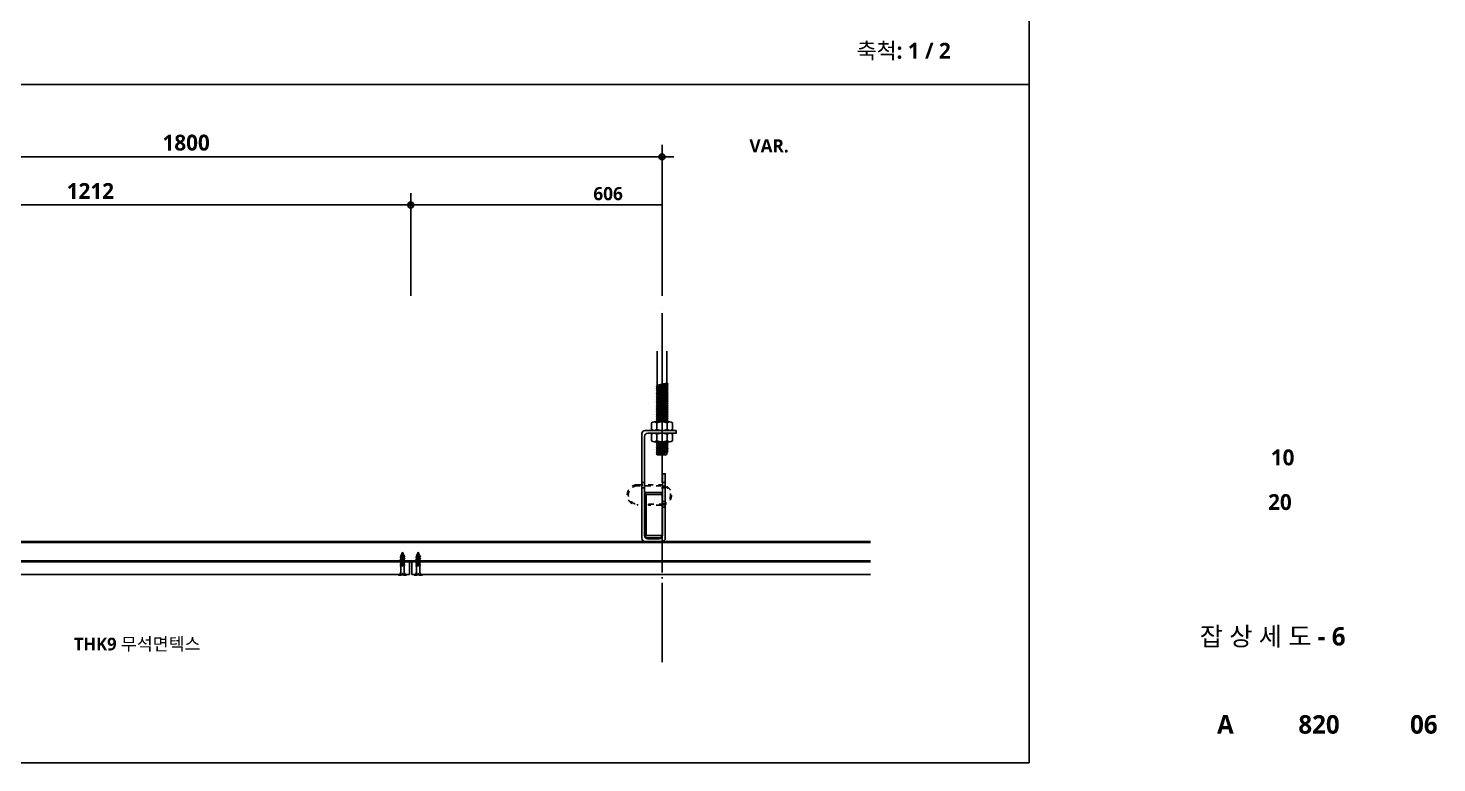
# Model space of a CAD drawing. Header units: millimetres. Extents: x 200 to 163856, y 0 to 163394.
# Drawn here: x 47402 to 50066, y 200 to 1590 of the extents above; entities that cross this region are included whole.
import ezdxf
from ezdxf.enums import TextEntityAlignment as Align

# ---------------------------------------------------------------- set-up
doc = ezdxf.new("R2010")
doc.units = ezdxf.units.MM
doc.header["$LTSCALE"] = 10
for name, pattern in [('CEN', [62, 60, -1, 0, -1]), ('DASHDOT2', [17, 15, -1, 0, -1]), ('HIDDEN', [2, 1, -1])]:
    doc.linetypes.add(name, pattern=pattern)
doc.layers.get('DEFPOINTS').update_dxf_attribs({"color": 181})
for name, color, linetype in [('7', 7, 'Continuous'), ('A-ANNO-GRA1', 7, 'Continuous'), ('A-ANNO-TEXT1', 7, 'Continuous'), ('A-ANNO-TITL', 7, 'Continuous'), ('A-ST-AXIS-DIM', 7, 'Continuous'), ('CEN', 1, 'CEN'), ('DIM', 4, 'Continuous'), ('FIN', 6, 'Continuous'), ('MT', 10, 'Continuous'), ('WA3', 7, 'Continuous')]:
    doc.layers.add(name, color=color, linetype=linetype)
doc.styles.add('2020음성 1차', font='')
doc.styles.add('SH_진천_나눔', font='')
doc.styles.get('2020음성 1차').set_extended_font_data('NanumGothic', bold=True)
doc.styles.get('SH_진천_나눔').set_extended_font_data('NanumGothic', bold=True)
doc.dimstyles.new('NDIM10', dxfattribs={"dimscale": 10, "dimtxt": 3, "dimasz": 0.75, "dimexe": 2, "dimexo": 2, "dimgap": 1, "dimtad": 1, "dimdec": 1, "dimdsep": 46, "dimtxsty": '2020음성 1차', "dimblk": 'Z_DOT', "dimcen": 3, "dimdle": 3, "dimclrd": 256, "dimclre": 256, "dimclrt": 3, "dimadec": 0, "dimazin": 0, "dimtfac": 1, "dimtdec": 1, "dimtix": 1, "dimtmove": 2, "dimatfit": 3, "dimfxl": 1, "dimtolj": 1, "dimtzin": 0, "dimlwd": -1, "dimlwe": -1, "dimarcsym": 0})

# ---------------------------------------------------------------- blocks, each defined once
blk = doc.blocks.new('Z_DOT')
at = {"layer": 'DIM', "color": 0}
for p, q in [((-3, 0), (3, 0)), ((0, -3), (0, 3))]:
    blk.add_line(p, q, dxfattribs=at)
for radius in [0.75, 0.375]:
    blk.add_circle((0, 0), radius, dxfattribs=at)
blk = doc.blocks.new('*D6494')
at = {"layer": 'A-ST-AXIS-DIM'}
for p, q in [((46913.5, 1083.3), (46913.5, 1275.4)), ((46921, 1255.4), (48118, 1255.4)), ((48125.5, 1083.3), (48125.5, 1275.4))]:
    blk.add_line(p, q, dxfattribs=at)
at = {"layer": 'DEFPOINTS', "color": 0}
for p in [(48125.5, 1255.4), (46913.5, 1063.3), (48125.5, 1063.3)]:
    blk.add_point(p, dxfattribs=at)
at = {"layer": 'A-ST-AXIS-DIM', "linetype": 'ByBlock', "xscale": 7.5, "yscale": 7.5, "zscale": 7.5, "rotation": 180}
blk.add_blockref('Z_DOT', (46913.5, 1255.4), dxfattribs=at)
at = {"layer": 'A-ST-AXIS-DIM', "linetype": 'ByBlock', "xscale": 7.5, "yscale": 7.5, "zscale": 7.5}
blk.add_blockref('Z_DOT', (48125.5, 1255.4), dxfattribs=at)
at = {"layer": 'A-ST-AXIS-DIM', "color": 3, "insert": (47519.5, 1281.8), "char_height": 30, "attachment_point": 5, "style": '2020음성 1차'}
blk.add_mtext('\\A1;1212', dxfattribs=at)
blk = doc.blocks.new('*D6497')
at = {"layer": 'A-ST-AXIS-DIM'}
for p, q in [((46800.7, 1083.3), (46800.7, 1366.5)), ((48600.7, 1083.3), (48600.7, 1366.5)), ((46808.2, 1346.5), (48593.2, 1346.5))]:
    blk.add_line(p, q, dxfattribs=at)
at = {"layer": 'DEFPOINTS', "color": 0}
for p in [(48600.7, 1346.5), (46800.7, 1063.3), (48600.7, 1063.3)]:
    blk.add_point(p, dxfattribs=at)
at = {"layer": 'A-ST-AXIS-DIM', "linetype": 'ByBlock', "xscale": 7.5, "yscale": 7.5, "zscale": 7.5, "rotation": 180}
blk.add_blockref('Z_DOT', (46800.7, 1346.5), dxfattribs=at)
at = {"layer": 'A-ST-AXIS-DIM', "linetype": 'ByBlock', "xscale": 7.5, "yscale": 7.5, "zscale": 7.5}
blk.add_blockref('Z_DOT', (48600.7, 1346.5), dxfattribs=at)
at = {"layer": 'A-ST-AXIS-DIM', "color": 3, "insert": (47700.7, 1373.1), "char_height": 30, "attachment_point": 5, "style": '2020음성 1차'}
blk.add_mtext('\\A1;1800', dxfattribs=at)

msp = doc.modelspace()

# ---------------------------------------------------------------- linework, layer by layer
at = {"layer": '7'}
for p, q in [((48567.81975, 730.39501), (48562.61975, 730.39501)), ((48567.81975, 720.28245), (48562.61975, 720.28245)), ((48606.81975, 730.39501), (48601.61975, 730.39501)), ((48606.81975, 720.28245), (48601.61975, 720.28245)), ((48606.81975, 694.17366), (48601.61975, 694.17366)), ((48606.81975, 683.69336), (48601.61975, 683.69336))]:
    msp.add_line(p, q, dxfattribs=at)
at = {"layer": '7', "linetype": 'HIDDEN'}
msp.add_lwpolyline([(48575.32747, 689.42795), (48599.38783, 689.42795, 1), (48599.38783, 724.05776), (48554.27062, 724.05776, 1), (48554.27062, 689.42795), (48554.27062, 687.42795, -1), (48554.27062, 726.05776), (48599.38783, 726.05776, -1), (48599.38783, 687.42795), (48575.32747, 687.42795)], format="xyb", close=True, dxfattribs=at)
at = {"layer": 'A-ANNO-GRA1'}
msp.add_line((42200, 1483.48771), (49294.9654, 1483.48771), dxfattribs=at)
at = {"layer": 'A-ST-AXIS-DIM'}
msp.add_line((48125.46634, 1255.43462), (48600.71975, 1255.43462), dxfattribs=at)
for points in [[(49000.67679, 1346.51386, 0, 10, 0), (48970.67679, 1346.51386, 0, 0, 0), (48620.71975, 1346.51386, 0, 0, 0)], [(48923.7009, 1255.43462, 0, 10, 0), (48893.7009, 1255.43462, 0, 0, 0), (48556.42647, 1255.43462, 0, 0, 0)], [(47423.8428, 567.67263, 0, 10, 0), (47423.8428, 537.67263, 0, 0, 0), (47423.8428, 427.26649, 0, 0, 0), (47473.8428, 427.26649, 0, 0, 0)]]:
    msp.add_lwpolyline(points, format="xyseb", dxfattribs=at)
at = {"layer": 'CEN', "linetype": 'DASHDOT2'}
msp.add_line((48600.71975, 390.20891), (48600.71975, 1063.3156), dxfattribs=at)
at = {"layer": 'DEFPOINTS'}
msp.add_lwpolyline([(42200, 200), (49294.9654, 200), (49294.9654, 5740), (42200, 5740)], close=True, dxfattribs=at)
at = {"layer": 'FIN'}
for p, q in [((48995.17464, 580.08376), (46915.31814, 580.08376)), ((48123.31814, 580.08376), (48123.31814, 556.08376)), ((48127.31814, 580.08376), (48127.31814, 556.08376)), ((46915.31814, 556.08376), (48123.31814, 556.08376)), ((48127.31814, 556.08376), (48995.17464, 556.08376))]:
    msp.add_line(p, q, dxfattribs=at)
at = {"layer": 'MT'}
for p, q in [((48591.71975, 914.39103), (48591.71975, 978.65012)), ((48609.71975, 917.98941), (48609.71975, 978.65012)), ((48590.15061, 912.03777), (48612.073, 916.42028)), ((48590.15061, 912.03777), (48591.71975, 914.39103)), ((48590.15061, 907.95857), (48612.073, 912.34108)), ((48590.15061, 912.03777), (48591.71975, 910.31188)), ((48590.15061, 907.95857), (48591.71975, 910.31183)), ((48590.15061, 903.87937), (48612.073, 908.26188)), ((48590.15061, 907.95857), (48591.71975, 906.23268)), ((48590.15061, 903.87937), (48591.71975, 906.23263)), ((48591.71975, 914.39103), (48609.71975, 917.98941)), ((48591.71975, 910.31188), (48609.71975, 913.91026)), ((48591.71975, 910.31183), (48609.71975, 913.91021)), ((48591.71975, 906.23268), (48609.71975, 909.83106)), ((48591.71975, 906.23263), (48609.71975, 909.83101)), ((48609.71975, 917.98941), (48612.073, 916.42028)), ((48609.71975, 913.91026), (48612.073, 916.42028)), ((48609.71975, 913.91021), (48612.073, 912.34108)), ((48609.71975, 909.83106), (48612.073, 912.34108)), ((48609.71975, 909.83101), (48612.073, 908.26188)), ((48609.71975, 905.75186), (48612.073, 908.26188)), ((48590.15061, 899.80017), (48612.073, 904.18268)), ((48590.15061, 903.87937), (48591.71975, 902.15348)), ((48590.15061, 899.80017), (48591.71975, 902.15343)), ((48590.15061, 895.72097), (48612.073, 900.10348)), ((48590.15061, 899.80017), (48591.71975, 898.07428)), ((48590.15061, 895.72097), (48591.71975, 898.07423)), ((48590.15061, 891.64177), (48612.073, 896.02428)), ((48590.15061, 895.72097), (48591.71975, 893.99508)), ((48590.15061, 891.64177), (48591.71975, 893.99503)), ((48590.15061, 887.56257), (48612.073, 891.94508)), ((48590.15061, 891.64177), (48591.71975, 889.91588)), ((48590.15061, 887.56257), (48591.71975, 889.91583)), ((48590.15061, 883.48337), (48612.073, 887.86588)), ((48590.15061, 887.56257), (48591.71975, 885.83668)), ((48590.15061, 883.48337), (48591.71975, 885.83663)), ((48590.15061, 879.40417), (48612.073, 883.78668)), ((48590.15061, 883.48337), (48591.71975, 881.75748)), ((48590.15061, 879.40417), (48591.71975, 881.75743)), ((48590.15061, 875.32497), (48612.073, 879.70748)), ((48590.15061, 879.40417), (48591.71975, 877.67828)), ((48591.71975, 902.15348), (48609.71975, 905.75186)), ((48591.71975, 902.15343), (48609.71975, 905.75181)), ((48591.71975, 898.07428), (48609.71975, 901.67266)), ((48591.71975, 898.07423), (48609.71975, 901.67261)), ((48591.71975, 893.99508), (48609.71975, 897.59346)), ((48591.71975, 893.99503), (48609.71975, 897.59341)), ((48591.71975, 889.91588), (48609.71975, 893.51426)), ((48591.71975, 889.91583), (48609.71975, 893.51421)), ((48591.71975, 885.83668), (48609.71975, 889.43506)), ((48591.71975, 885.83663), (48609.71975, 889.43501)), ((48591.71975, 881.75748), (48609.71975, 885.35586)), ((48591.71975, 881.75743), (48609.71975, 885.35581)), ((48591.71975, 877.67828), (48609.71975, 881.27666)), ((48591.71975, 877.67823), (48609.71975, 881.27661)), ((48609.71975, 905.75181), (48612.073, 904.18268)), ((48609.71975, 901.67266), (48612.073, 904.18268)), ((48609.71975, 901.67261), (48612.073, 900.10348)), ((48609.71975, 897.59346), (48612.073, 900.10348)), ((48609.71975, 897.59341), (48612.073, 896.02428)), ((48609.71975, 893.51426), (48612.073, 896.02428)), ((48609.71975, 893.51421), (48612.073, 891.94508)), ((48609.71975, 889.43506), (48612.073, 891.94508)), ((48609.71975, 889.43501), (48612.073, 887.86588)), ((48609.71975, 885.35586), (48612.073, 887.86588)), ((48609.71975, 885.35581), (48612.073, 883.78668)), ((48609.71975, 881.27666), (48612.073, 883.78668)), ((48609.71975, 881.27661), (48612.073, 879.70748)), ((48609.71975, 877.19746), (48612.073, 879.70748)), ((48590.15061, 875.32497), (48591.71975, 877.67823)), ((48590.15061, 871.24577), (48612.073, 875.62828)), ((48590.15061, 875.32497), (48591.71975, 873.59908)), ((48590.15061, 871.24577), (48591.71975, 873.59903)), ((48590.15061, 867.16657), (48612.073, 871.54908)), ((48590.15061, 871.24577), (48591.71975, 869.51988)), ((48590.15061, 867.16657), (48591.71975, 869.51983)), ((48590.15061, 863.08737), (48612.073, 867.46988)), ((48590.15061, 867.16657), (48591.71975, 865.44068)), ((48590.15061, 863.08737), (48591.71975, 865.44063)), ((48590.15061, 859.00817), (48612.073, 863.39068)), ((48590.15061, 863.08737), (48591.71975, 861.36148)), ((48590.15061, 859.00817), (48591.71975, 861.36143)), ((48590.15061, 854.92897), (48612.073, 859.31148)), ((48590.15061, 859.00817), (48591.71975, 857.28228)), ((48590.15061, 854.92897), (48591.71975, 857.28223)), ((48590.15061, 850.84977), (48612.073, 855.23228)), ((48590.15061, 854.92897), (48591.71975, 853.20308)), ((48590.15061, 850.84977), (48591.71975, 853.20303)), ((48591.71975, 873.59908), (48609.71975, 877.19746)), ((48591.71975, 873.59903), (48609.71975, 877.19741)), ((48591.71975, 869.51988), (48609.71975, 873.11826)), ((48591.71975, 869.51983), (48609.71975, 873.11821)), ((48591.71975, 865.44068), (48609.71975, 869.03906)), ((48591.71975, 865.44063), (48609.71975, 869.03901)), ((48591.71975, 861.36148), (48609.71975, 864.95986)), ((48591.71975, 861.36143), (48609.71975, 864.95981)), ((48591.71975, 857.28228), (48609.71975, 860.88066)), ((48591.71975, 857.28223), (48609.71975, 860.88061)), ((48591.71975, 853.20308), (48609.71975, 856.80146)), ((48591.71975, 853.20303), (48609.71975, 856.80141)), ((48591.71975, 849.12388), (48609.71975, 852.72226)), ((48591.71975, 849.12383), (48609.71975, 852.72221)), ((48609.71975, 877.19741), (48612.073, 875.62828)), ((48609.71975, 873.11826), (48612.073, 875.62828)), ((48609.71975, 873.11821), (48612.073, 871.54908)), ((48609.71975, 869.03906), (48612.073, 871.54908)), ((48609.71975, 869.03901), (48612.073, 867.46988)), ((48609.71975, 864.95986), (48612.073, 867.46988)), ((48609.71975, 864.95981), (48612.073, 863.39068)), ((48609.71975, 860.88066), (48612.073, 863.39068)), ((48609.71975, 860.88061), (48612.073, 859.31148)), ((48609.71975, 856.80146), (48612.073, 859.31148)), ((48609.71975, 856.80141), (48612.073, 855.23228)), ((48609.71975, 852.72226), (48612.073, 855.23228)), ((48609.71975, 852.72221), (48612.073, 851.15308)), ((48580.71975, 830.52892), (48580.71975, 843.05821)), ((48615.71975, 844.77403), (48585.71975, 844.77403)), ((48590.15061, 846.77057), (48612.073, 851.15308)), ((48590.15061, 850.84977), (48591.71975, 849.12388)), ((48590.15061, 846.77057), (48591.71975, 849.12383)), ((48590.15061, 846.77057), (48591.71975, 845.04468)), ((48590.71975, 830.48937), (48590.71975, 843.05821)), ((48591.71975, 845.04468), (48609.71975, 848.64306)), ((48591.71975, 845.04463), (48609.71975, 848.64301)), ((48600.56863, 844.77403), (48612.073, 847.07388)), ((48609.71975, 848.64306), (48612.073, 851.15308)), ((48609.71975, 848.64301), (48612.073, 847.07388)), ((48609.91679, 844.77403), (48612.073, 847.07388)), ((48610.71975, 830.48937), (48610.71975, 843.05821)), ((48620.71975, 830.52892), (48620.71975, 843.05821)), ((48580.71975, 809.23041), (48580.71975, 821.7597)), ((48585.71975, 823.51459), (48590.71975, 823.51459)), ((48585.71975, 807.47552), (48590.71975, 807.47552)), ((48590.15061, 804.68006), (48604.13423, 807.47552)), ((48590.15061, 804.68006), (48591.71975, 807.03332)), ((48590.15061, 800.60086), (48612.073, 804.98336)), ((48590.15061, 804.68006), (48591.71975, 802.95417)), ((48590.15061, 800.60086), (48591.71975, 802.95412)), ((48590.15061, 796.52166), (48612.073, 800.90416)), ((48590.15061, 800.60086), (48591.71975, 798.87497)), ((48590.71975, 823.51459), (48610.71975, 823.51459)), ((48590.71975, 809.19086), (48590.71975, 821.7597)), ((48590.71975, 807.47552), (48610.71975, 807.47552)), ((48591.31775, 807.47552), (48591.71975, 807.03337)), ((48591.67779, 807.47552), (48591.71975, 807.42937)), ((48591.67779, 807.47552), (48591.71975, 807.42937)), ((48591.71975, 807.42932), (48591.95089, 807.47552)), ((48591.71975, 807.42932), (48591.95089, 807.47552)), ((48591.71975, 807.03332), (48593.93178, 807.47552)), ((48591.71975, 807.03337), (48593.9315, 807.47552)), ((48591.71975, 802.95417), (48609.71975, 806.55255)), ((48591.71975, 802.95412), (48609.71975, 806.5525)), ((48591.71975, 798.87497), (48609.71975, 802.47335)), ((48591.71975, 798.87492), (48609.71975, 802.4733)), ((48609.71975, 806.55255), (48610.58508, 807.47552)), ((48609.71975, 806.5525), (48612.073, 804.98336)), ((48609.71975, 802.47335), (48612.073, 804.98336)), ((48609.71975, 802.4733), (48612.073, 800.90416)), ((48609.71975, 798.39415), (48612.073, 800.90416)), ((48610.71975, 823.51459), (48615.71975, 823.51459)), ((48610.71975, 809.19086), (48610.71975, 821.7597)), ((48610.71975, 807.47552), (48615.71975, 807.47552)), ((48620.71975, 809.23041), (48620.71975, 821.7597)), ((48590.15061, 796.52166), (48591.71975, 798.87492)), ((48590.15061, 792.44246), (48612.073, 796.82496)), ((48590.15061, 796.52166), (48591.71975, 794.79577)), ((48590.15061, 792.44246), (48591.71975, 794.79572)), ((48590.15061, 788.36326), (48612.073, 792.74576)), ((48590.15061, 792.44246), (48591.71975, 790.71657)), ((48590.15061, 788.36326), (48591.71975, 790.71652)), ((48590.15061, 784.28406), (48612.073, 788.66656)), ((48590.15061, 788.36326), (48591.71975, 786.63737)), ((48590.15061, 784.28406), (48591.71975, 786.63732)), ((48590.15061, 784.28406), (48591.71975, 782.55817)), ((48591.71975, 794.79577), (48609.71975, 798.39415)), ((48591.71975, 794.79572), (48609.71975, 798.3941)), ((48591.71975, 790.71657), (48609.71975, 794.31495)), ((48591.71975, 790.71652), (48609.71975, 794.3149)), ((48591.71975, 786.63737), (48609.71975, 790.23575)), ((48591.71975, 786.63732), (48609.71975, 790.2357)), ((48591.71975, 782.55817), (48609.71975, 786.15655)), ((48591.71975, 782.55812), (48609.71975, 786.1565)), ((48591.71975, 782.55812), (48607.71975, 782.55812)), ((48609.71975, 798.3941), (48612.073, 796.82496)), ((48609.71975, 794.31495), (48612.073, 796.82496)), ((48609.71975, 794.3149), (48612.073, 792.74576)), ((48609.71975, 790.23575), (48612.073, 792.74576)), ((48609.71975, 790.2357), (48612.073, 788.66656)), ((48609.71975, 786.15655), (48612.073, 788.66656)), ((48609.71975, 786.1565), (48609.71975, 784.55812)), ((48113.06251, 589.7423), (48105.22779, 587.65976)), ((48105.22779, 587.65976), (48106.62072, 589.52484)), ((48114.45544, 591.60738), (48106.62072, 589.52484)), ((48114.46589, 587.50072), (48106.63117, 585.41818)), ((48109.64646, 598.73313), (48106.66251, 590.93023)), ((48106.66251, 590.93023), (48109.84561, 593.45863)), ((48106.66251, 590.93023), (48106.66251, 589.53595)), ((48106.66251, 589.6034), (48106.66251, 560.95855)), ((48106.66251, 588.04112), (48106.66251, 585.42652)), ((48112.89441, 591.21262), (48109.64646, 598.73313)), ((48109.84561, 593.45863), (48109.64646, 598.73313)), ((48113.06251, 589.7423), (48114.45544, 591.60738)), ((48113.06251, 589.7423), (48113.06251, 587.12769)), ((48113.07296, 585.63564), (48114.46589, 587.50072)), ((48142.76724, 589.7423), (48134.93252, 587.65976)), ((48134.93252, 587.65976), (48136.32545, 589.52484)), ((48144.16017, 591.60738), (48136.32545, 589.52484)), ((48144.17062, 587.50072), (48136.3359, 585.41818)), ((48139.35119, 598.73313), (48136.36724, 590.93023)), ((48136.36724, 590.93023), (48139.55034, 593.45863)), ((48136.36724, 590.93023), (48136.36724, 589.53595)), ((48136.36724, 589.6034), (48136.36724, 560.95855)), ((48136.36724, 588.04112), (48136.36724, 585.42652)), ((48139.55034, 593.45863), (48139.35119, 598.73313)), ((48142.59914, 591.21262), (48139.35119, 598.73313)), ((48142.76724, 589.7423), (48144.16017, 591.60738)), ((48142.76724, 589.7423), (48142.76724, 587.12769)), ((48142.77769, 585.63564), (48144.17062, 587.50072)), ((48113.07296, 585.63564), (48105.23823, 583.5531)), ((48105.23823, 583.5531), (48106.63117, 585.41818)), ((48113.0834, 581.52899), (48105.24868, 579.44645)), ((48105.24868, 579.44645), (48106.64161, 581.31153)), ((48113.09385, 577.42234), (48105.25913, 575.3398)), ((48105.25913, 575.3398), (48106.65206, 577.20488)), ((48113.1043, 573.31568), (48105.26958, 571.23314)), ((48105.26958, 571.23314), (48106.66251, 573.09822)), ((48114.47634, 583.39407), (48106.64161, 581.31153)), ((48114.48678, 579.28742), (48106.65206, 577.20488)), ((48106.66251, 583.93169), (48106.66251, 581.31709)), ((48106.66251, 579.82226), (48106.66251, 577.20765)), ((48106.66251, 575.71283), (48106.66251, 573.09822)), ((48114.49723, 575.18076), (48106.66251, 573.09822)), ((48113.06251, 585.63287), (48113.06251, 583.01826)), ((48113.06251, 581.52344), (48113.06251, 578.90883)), ((48113.06251, 577.414), (48113.06251, 574.7994)), ((48113.06251, 573.30457), (48113.06251, 560.95855)), ((48113.0834, 581.52899), (48114.47634, 583.39407)), ((48113.09385, 577.42234), (48114.48678, 579.28742)), ((48113.1043, 573.31568), (48114.49723, 575.18076)), ((48142.77769, 585.63564), (48134.94297, 583.5531)), ((48134.94297, 583.5531), (48136.3359, 585.41818)), ((48142.78814, 581.52899), (48134.95341, 579.44645)), ((48134.95341, 579.44645), (48136.34635, 581.31153)), ((48142.79858, 577.42234), (48134.96386, 575.3398)), ((48134.96386, 575.3398), (48136.35679, 577.20488)), ((48142.80903, 573.31568), (48134.97431, 571.23314)), ((48134.97431, 571.23314), (48136.36724, 573.09822)), ((48144.18107, 583.39407), (48136.34635, 581.31153)), ((48144.19152, 579.28742), (48136.35679, 577.20488)), ((48136.36724, 583.93169), (48136.36724, 581.31709)), ((48136.36724, 579.82226), (48136.36724, 577.20765)), ((48136.36724, 575.71283), (48136.36724, 573.09822)), ((48144.20196, 575.18076), (48136.36724, 573.09822)), ((48142.76724, 585.63287), (48142.76724, 583.01826)), ((48142.76724, 581.52344), (48142.76724, 578.90883)), ((48142.76724, 577.414), (48142.76724, 574.7994)), ((48142.76724, 573.30457), (48142.76724, 560.95855)), ((48142.78814, 581.52899), (48144.18107, 583.39407)), ((48142.79858, 577.42234), (48144.19152, 579.28742)), ((48142.80903, 573.31568), (48144.20196, 575.18076)), ((48102.03338, 555.1793), (48107.45245, 555.1793)), ((48109.6466, 557.50715), (48109.6466, 558.33697)), ((48109.91842, 558.49697), (48109.8066, 558.49697)), ((48110.07842, 557.50715), (48110.07842, 558.33697)), ((48112.27256, 555.1793), (48117.69164, 555.1793)), ((48131.73811, 555.1793), (48137.15719, 555.1793)), ((48139.35133, 557.50715), (48139.35133, 558.33697)), ((48139.62315, 558.49697), (48139.51133, 558.49697)), ((48139.78315, 557.50715), (48139.78315, 558.33697)), ((48141.9773, 555.1793), (48147.39637, 555.1793))]:
    msp.add_line(p, q, dxfattribs=at)
for centre, radius, start, end in [((48585.71975, 836.63048), 8.1434, 52.12111501, 127.87888607), ((48585.71975, 836.77403), 8, 231.31781508, 308.68218595), ((48600.71975, 814.77403), 29.99999, 70.52877198, 109.47122599), ((48600.71975, 858.77403), 30, 250.52878097, 289.47122096), ((48615.71975, 836.63048), 8.1434, 52.12111501, 127.87888607), ((48615.71975, 836.77403), 8, 231.31781508, 308.68218595), ((48585.71975, 815.33197), 8.1434, 52.12111501, 127.87888607), ((48585.71975, 815.47552), 8, 231.31781508, 308.68218595), ((48600.71975, 793.47552), 29.99999, 70.52877198, 109.47122599), ((48600.71975, 837.47552), 30, 250.52878097, 289.47122096), ((48615.71975, 815.33197), 8.1434, 52.12111501, 127.87888607), ((48615.71975, 815.47552), 8, 231.31781508, 308.68218595), ((48607.71975, 784.55812), 2, 270, 0), ((48099.89228, 561.63787), 6.80422, 288.34099953, 354.27016076), ((48119.83274, 561.63787), 6.80422, 185.72983924, 251.65900047), ((48129.59701, 561.63787), 6.80422, 288.34099953, 354.27016076), ((48149.53747, 561.63787), 6.80422, 185.72983924, 251.65900047), ((48107.35347, 557.47058), 2.29342, 267.5264771, 0.9138356), ((48109.86251, 545.53663), 9.93929, 80.28655274, 99.71344726), ((48109.8066, 558.33697), 0.16, 90, 180), ((48109.91842, 558.33697), 0.16, 0, 90), ((48112.37154, 557.47058), 2.29342, 179.0861644, 272.4735229), ((48137.05821, 557.47058), 2.29342, 267.5264771, 0.9138356), ((48139.56724, 545.53663), 9.93929, 80.28655274, 99.71344726), ((48139.51133, 558.33697), 0.16, 90, 180), ((48139.62315, 558.33697), 0.16, 0, 90), ((48142.07628, 557.47058), 2.29342, 179.0861644, 272.4735229)]:
    msp.add_arc(centre, radius, start, end, dxfattribs=at)
at = {"layer": 'WA3'}
for p, q in [((48995.17464, 618.71459), (46915.31814, 618.71459)), ((46915.31814, 617.04792), (48995.17464, 617.04792)), ((48995.17464, 582.38125), (46915.31814, 582.38125)), ((46915.31814, 580.71459), (48995.17464, 580.71459))]:
    msp.add_line(p, q, dxfattribs=at)
msp.add_lwpolyline([(48627.61975, 828.71459), (48568.61975, 828.71459, 0.4142135624), (48562.61975, 822.71459), (48562.61975, 624.71459, 0.4142135624), (48568.61975, 618.71459), (48600.81975, 618.71459, 0.4142135624), (48606.81975, 624.71459), (48606.81975, 746.70712), (48601.61975, 746.70712), (48601.61975, 629.91459, -0.4142135624), (48595.61975, 623.91459), (48573.81975, 623.91459, -0.4142135624), (48567.81975, 629.91459), (48567.81975, 817.51459, -0.4142135624), (48573.81975, 823.51459), (48627.61975, 823.51459)], format="xyb", close=True, dxfattribs=at)
msp.add_lwpolyline([(48599.81846, 625.92378), (48599.81846, 629.91494), (48570.85158, 629.91494), (48570.85158, 694.56424), (48570.85158, 707.4367), (48599.81846, 707.4367), (48599.81846, 711.42787), (48569.65604, 711.42787), (48569.65604, 694.56424), (48569.65604, 625.92378)], close=True, dxfattribs=at)

# ---------------------------------------------------------------- texts
at = {"layer": 'A-ANNO-TEXT1', "style": '2020음성 1차'}
for s, height, p in [('축척: 1 / 2', 30, (48969.02638, 1532.06801)), ('THK9 무석면텍스', 24, (47488.44187, 412.77245))]:
    msp.add_text(s, height=height, dxfattribs=at).set_placement(p)
at = {"layer": 'A-ANNO-TEXT1', "linetype": 'ByBlock', "style": '2020음성 1차'}
for s, p in [('VAR.', (48803.26696, 1367.12216)), ('606', (48498.73829, 1276.78031))]:
    msp.add_text(s, height=25, dxfattribs=at).set_placement(p, align=Align.MIDDLE_CENTER)
at = {"layer": 'A-ANNO-TITL', "style": 'SH_진천_나눔'}
for s, height, p in [('10', 30, (49774.51731, 777.77977)), ('20 ', 30, (49774.51731, 693.33932)), ('잡 상 세 도 - 6', 35, (49755.67511, 439.72596)), ('A', 35, (49666.2525, 272.70944)), ('820', 35, (49843.36116, 272.70944)), ('06', 35, (50041.57606, 272.70944))]:
    msp.add_text(s, height=height, dxfattribs=at).set_placement(p, align=Align.MIDDLE)

# ---------------------------------------------------------------- dimensions: what is measured, and where the dimension line sits
at = {"layer": 'A-ST-AXIS-DIM'}
for base, p1, p2, picture, middle in [((48600.71975, 1346.51386), (46800.71975, 1063.3156), (48600.71975, 1063.3156), '*D6497', (47700.71975, 1373.06925)), ((48125.46634, 1255.43462), (46913.46634, 1063.3156), (48125.46634, 1063.3156), '*D6494', (47519.46634, 1281.84087))]:
    dim = msp.add_linear_dim(base=base, p1=p1, p2=p2, dimstyle='NDIM10', override={"dimtxsty": '2020음성 1차'}, dxfattribs=at)
    dim.commit()
    dim.dimension.update_dxf_attribs({"geometry": picture, "text_midpoint": middle})

doc.saveas('drawing.dxf')
